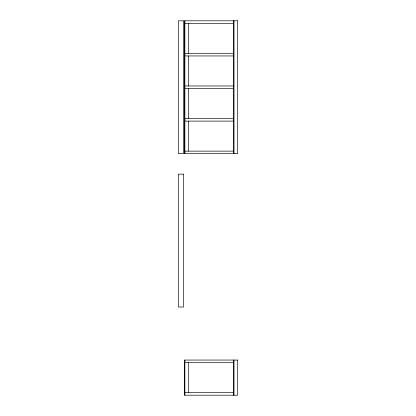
<?xml version="1.0" encoding="UTF-8"?>
<svg xmlns="http://www.w3.org/2000/svg" width="416" height="416" viewBox="0 0 416 416"><rect width="100%" height="100%" fill="white"/><g stroke="black" fill="none" stroke-linecap="round" stroke-linejoin="round"><path stroke-width="0.62" d="M184.881 23.353L233.563 23.353M184.881 53.383L233.563 53.383M184.881 55.942L233.563 55.942M184.881 85.966L233.563 85.966M184.881 88.525L233.563 88.525M184.881 118.555L233.563 118.555M184.881 121.108L233.563 121.108M184.881 151.138L233.563 151.138M184.881 362.617L233.563 362.617M184.881 392.647L233.563 392.647M234.016 20.8L234.016 153.691M234.016 360.058L234.016 395.2M233.563 20.8L233.563 153.691M233.563 360.058L233.563 395.2M188.495 23.353L188.495 53.383M188.495 55.942L188.495 85.966M188.495 88.525L188.495 118.555M188.495 121.108L188.495 151.138M188.495 362.617L188.495 392.647M184.881 20.8L184.881 153.691M184.881 360.058L184.881 395.2M183.482 20.8L178.37 20.8L178.37 153.691L183.482 153.691L183.482 20.8M237.63 20.8L184.428 20.8L184.428 153.691L237.63 153.691L237.63 20.8M183.482 174.138L178.37 174.138L178.37 307.029L183.482 307.029L183.482 174.138M237.63 360.058L184.428 360.058L184.428 395.2L237.63 395.2L237.63 360.058"/></g></svg>
